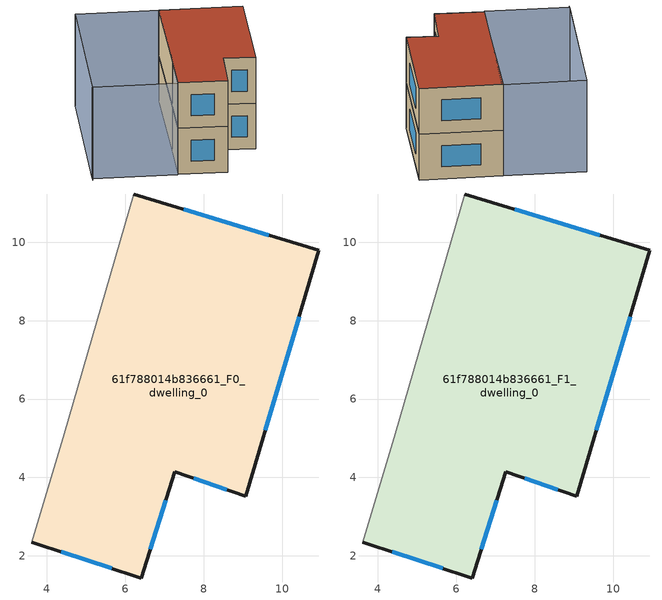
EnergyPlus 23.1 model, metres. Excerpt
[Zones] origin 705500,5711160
61f788014b836661_F0_dwelling_0
 floor ground (EU_floor_Construction): 10.93,9.79 9.07,3.52 7.26,4.14 6.41,1.44 3.62,2.35 4.45,5.11 6.22,11.23 z0
 wall outside (EU_wall_Construction): 3.62,2.35 6.41,1.44 7.26,4.14 9.07,3.52 10.93,9.79 6.22,11.23 z0:3
 wall adiabatic (EU_wall_Construction): 6.22,11.23 4.45,5.11 3.62,2.35 z0:3
 window (EU_Window_Construction): 9.66,10.18 7.49,10.84 / 9.58,5.21 10.43,8.1 / 7.75,3.97 8.59,3.69 / 6.64,2.17 7.03,3.41 / 4.37,2.1 5.66,1.68 z0.81:2.19
61f788014b836661_F1_dwelling_0
 floor to 61f788014b836661_F0_dwelling_0 (EU_floor_Construction): 10.93,9.79 9.07,3.52 7.26,4.14 6.41,1.44 3.62,2.35 4.45,5.11 6.22,11.23 z3
 wall outside (EU_wall_Construction): 3.62,2.35 6.41,1.44 7.26,4.14 9.07,3.52 10.93,9.79 6.22,11.23 z3:6
 wall adiabatic (EU_wall_Construction): 6.22,11.23 4.45,5.11 3.62,2.35 z3:6
 window (EU_Window_Construction): 9.66,10.18 7.49,10.84 / 9.58,5.21 10.43,8.1 / 7.75,3.97 8.59,3.69 / 6.64,2.17 7.03,3.41 / 4.37,2.1 5.66,1.68 z3.81:5.19
 roof outside (EU_roof_Construction): 9.07,3.52 10.93,9.79 6.22,11.23 4.45,5.11 3.62,2.35 6.41,1.44 7.26,4.14 z6
shading: -1.2,3.78 1.53,12.68 / 1.53,12.68 6.32,11.21 / 6.32,11.21 3.59,2.31 / 3.59,2.31 -1.2,3.78 / 1.53,12.68 -1.24,3.63 z0:6
[Building]
EU S2 Campaign: North Axis=0; Terrain=City; Solar Distribution=FullExterior
[Site:Location]
London: Latitude=51.5; Longitude=-0.5; Time Zone=0; Elevation=25
[SizingPeriod:WeatherFileDays]
AnnualSizingPeriod: Begin Month=1; Begin Day of Month=1; End Month=12; End Day of Month=31; Day of Week for Start Day=Monday; Use Weather File Daylight Saving Period=No; Use Weather File Rain and Snow Indicators=No
[MATERIAL]
EU_InternalMass_Material: Roughness=MediumRough; Thickness=0.1; Conductivity=1; Density=1800; Specific Heat=900; Thermal Absorptance=0.9; Solar Absorptance=0.7; Visible Absorptance=0.7
[MATERIAL:NOMASS] Roughness=MediumRough; Thermal Absorptance=0.9; Solar Absorptance=0.7; Visible Absorptance=0.7
Name | Thermal Resistance
EU_wall_NoMass | 0.555556
EU_roof_NoMass | 0.510204
EU_floor_NoMass | 1.68919
[WINDOWMATERIAL:SIMPLEGLAZINGSYSTEM]
EU_Window_SimpleGlazing: UFactor=3.96; Solar Heat Gain Coefficient=0.85; Visible Transmittance=0.85
[CONSTRUCTION]
EU_wall_Construction: EU_wall_NoMass
EU_roof_Construction: EU_roof_NoMass
EU_floor_Construction: EU_floor_NoMass
EU_Window_Construction: EU_Window_SimpleGlazing
EU_InternalMass_Construction: EU_InternalMass_Material
[ZONE] Type=1; Multiplier=1; Ceiling Height=autocalculate; Volume=120.445; Floor Area=autocalculate; Part of Total Floor Area=Yes
61f788014b836661_F0_dwelling_0; 61f788014b836661_F1_dwelling_0
[INTERNALMASS] Construction=EU_InternalMass_Construction; Surface Area=40.1483
Name | Zone or ZoneList
61f788014b836661_F0_dwelling_0_EU_InternalMass | 61f788014b836661_F0_dwelling_0
61f788014b836661_F1_dwelling_0_EU_InternalMass | 61f788014b836661_F1_dwelling_0
[OTHEREQUIPMENT] Fuel Type=Electricity; Design Level Calculation Method=Watts/Area; Power per Zone Floor Area=1; Fraction Latent=0; Fraction Radiant=0; Fraction Lost=0; Carbon Dioxide Generation Rate=0; EndUse Subcategory=EU_Step8_InternalGains
Name | Zone or ZoneList or Space or SpaceList | Schedule
EU_Step8_InternalGain_61f788014b836661_F0_dwelling_0_f000 | 61f788014b836661_F0_dwelling_0 | EU_Step8_GainSchedule_61f788014b836661_F0_dwelling_0_f000
EU_Step8_InternalGain_61f788014b836661_F1_dwelling_0_f000 | 61f788014b836661_F1_dwelling_0 | EU_Step8_GainSchedule_61f788014b836661_F1_dwelling_0_f000
[ZONEVENTILATION:DESIGNFLOWRATE] Schedule=EU_AlwaysOn; Design Flow Rate Calculation Method=AirChanges/Hour; Air Changes per Hour=0.48; Ventilation Type=Natural; Fan Pressure Rise=0; Fan Total Efficiency=1; Constant Term Coefficient=1; Temperature Term Coefficient=0; Velocity Term Coefficient=0; Velocity Squared Term Coefficient=0; Minimum Indoor Temperature=-100; Maximum Indoor Temperature=100; Delta Temperature=-100; Minimum Outdoor Temperature=-100; Maximum Outdoor Temperature=100; Maximum Wind Speed=40
Name | Zone or ZoneList or Space or SpaceList
EU_ConstantAir_61f788014b836661_F0_dwelling_0 | 61f788014b836661_F0_dwelling_0
EU_ConstantAir_61f788014b836661_F1_dwelling_0 | 61f788014b836661_F1_dwelling_0
[HVACTEMPLATE:THERMOSTAT] Constant Heating Setpoint=20; Constant Cooling Setpoint=50
EU_HeatOnly_61f788014b836661_F0_dwelling_0; EU_HeatOnly_61f788014b836661_F1_dwelling_0
[HVACTEMPLATE:ZONE:IDEALLOADSAIRSYSTEM] System Availability Schedule=EU_AlwaysOn; Maximum Heating Supply Air Temperature=50; Minimum Cooling Supply Air Temperature=13; Maximum Heating Supply Air Humidity Ratio=0.0156; Minimum Cooling Supply Air Humidity Ratio=0.0077; Heating Limit=NoLimit; Cooling Limit=NoLimit; Heating Availability Schedule=EU_AlwaysOn; Cooling Availability Schedule=EU_CoolingOff; Dehumidification Control Type=ConstantSensibleHeatRatio; Cooling Sensible Heat Ratio=0.7; Dehumidification Setpoint=60; Humidification Control Type=None; Humidification Setpoint=30; Outdoor Air Method=None; Outdoor Air Flow Rate per Person=0.00944; Outdoor Air Flow Rate per Zone Floor Area=0; Outdoor Air Flow Rate per Zone=0; Demand Controlled Ventilation Type=None; Outdoor Air Economizer Type=NoEconomizer; Heat Recovery Type=None; Sensible Heat Recovery Effectiveness=0.7; Latent Heat Recovery Effectiveness=0.65
Name | Template Thermostat
61f788014b836661_F0_dwelling_0 | EU_HeatOnly_61f788014b836661_F0_dwelling_0
61f788014b836661_F1_dwelling_0 | EU_HeatOnly_61f788014b836661_F1_dwelling_0
[SIZING:ZONE] Zone Cooling Design Supply Air Temperature Input Method=SupplyAirTemperature; Zone Cooling Design Supply Air Temperature=13; Zone Heating Design Supply Air Temperature Input Method=SupplyAirTemperature; Zone Heating Design Supply Air Temperature=50; Zone Cooling Design Supply Air Humidity Ratio=0.008; Zone Heating Design Supply Air Humidity Ratio=0.008; Cooling Design Air Flow Method=DesignDay; Cooling Design Air Flow Rate=0; Cooling Minimum Air Flow per Zone Floor Area=0.000762; Cooling Minimum Air Flow=0; Cooling Minimum Air Flow Fraction=0.2; Heating Design Air Flow Method=DesignDay; Heating Design Air Flow Rate=0; Heating Maximum Air Flow per Zone Floor Area=0.002032; Heating Maximum Air Flow=0.141576; Heating Maximum Air Flow Fraction=0.3; Account for Dedicated Outdoor Air System=No; Dedicated Outdoor Air System Control Strategy=NeutralSupplyAir; Dedicated Outdoor Air Low Setpoint Temperature for Design=autosize; Dedicated Outdoor Air High Setpoint Temperature for Design=autosize; Zone Load Sizing Method=Sensible Load Only No Latent Load; Zone Latent Cooling Design Supply Air Humidity Ratio Input Method=HumidityRatioDifference; Zone Cooling Design Supply Air Humidity Ratio Difference=0.005; Zone Latent Heating Design Supply Air Humidity Ratio Input Method=HumidityRatioDifference; Zone Humidification Design Supply Air Humidity Ratio Difference=0.005
61f788014b836661_F0_dwelling_0; 61f788014b836661_F1_dwelling_0
[SCHEDULE:CONSTANT]
Name | Hourly Value
EU_AlwaysOn | 1
EU_CoolingOff | 0
[SCHEDULE:FILE] Column Number=1; Rows to Skip at Top=0; Number of Hours of Data=8760; Column Separator=Comma; Interpolate to Timestep=No; Minutes per Item=60; Adjust Schedule for Daylight Savings=Yes
Name | File
EU_Step8_GainSchedule_61f788014b836661_F0_dwelling_0_f000 | ../../schedules/61f788014b836661/61f788014b836661_F0_dwelling_0_f000_gain.csv
EU_Step8_GainSchedule_61f788014b836661_F1_dwelling_0_f000 | ../../schedules/61f788014b836661/61f788014b836661_F1_dwelling_0_f000_gain.csv
